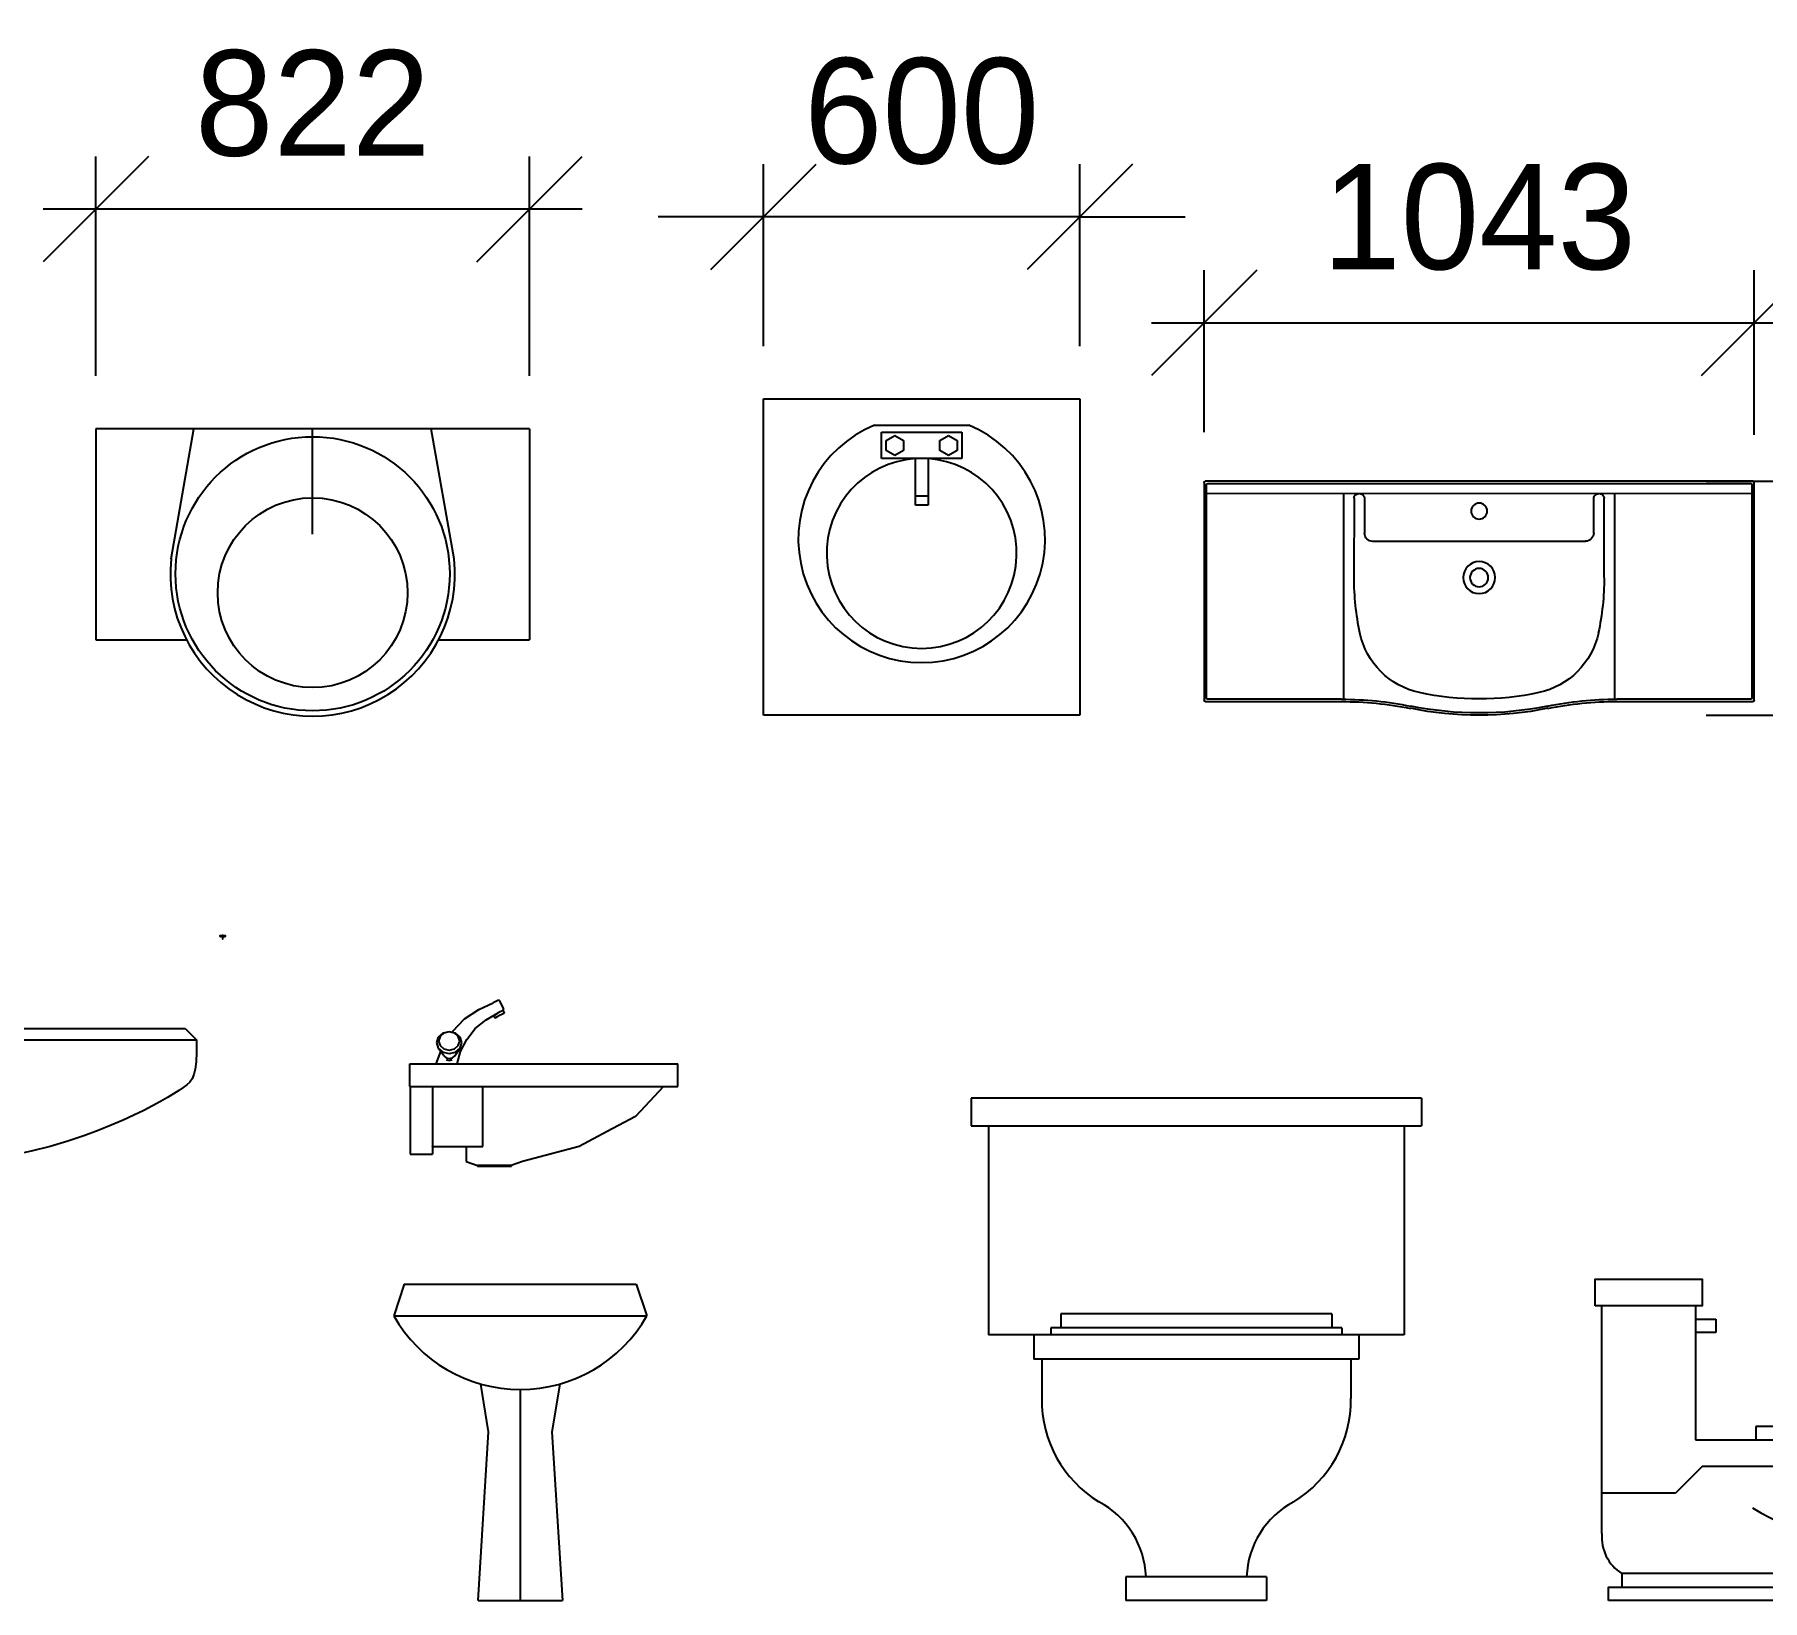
# Model space of a CAD drawing. Header units: millimetres. Extents: x 3103 to 179340, y -10977 to 70536.
# Drawn here: x 51846 to 55123, y -7892 to -4921 of the extents above; entities that cross this region are included whole.
import ezdxf

# ---------------------------------------------------------------- set-up
doc = ezdxf.new("R2010")
doc.units = ezdxf.units.MM
doc.header["$LTSCALE"] = 0.5
doc.set_wipeout_variables(frame=1)
doc.layers.add('RAZMER', color=5, linetype='Continuous')
doc.layers.add('SANTEH', color=30, linetype='Continuous')
doc.styles.add('WROMLATS', font='wromlats.shx', dxfattribs={"bigfont": 'bigfont.shx'})
doc.dimstyles.new('juka', dxfattribs={"dimscale": 100, "dimtxt": 2, "dimasz": 2, "dimexe": 1, "dimexo": 1, "dimgap": 1, "dimtad": 1, "dimtoh": 1, "dimdec": 0, "dimzin": 0, "dimdsep": 46, "dimtxsty": 'WROMLATS', "dimblk": 'OBLIQUE', "dimcen": -3, "dimdle": 1, "dimclrd": 256, "dimclre": 256, "dimclrt": 256, "dimadec": 0, "dimazin": 0, "dimtfac": 1, "dimtdec": 0, "dimtix": 1, "dimtmove": 2, "dimatfit": 3, "dimldrblk": 'ORIGIN2', "dimfxl": 1, "dimtvp": 2.5, "dimtolj": 1, "dimtzin": 0, "dimarcsym": 0})

# ---------------------------------------------------------------- blocks, each defined once
blk = doc.blocks.new('Sink - Pedestal elevation')
at = {"layer": 'SANTEH'}
for p, q in [((-11, 30), (-12, 27)), ((-11, 30), (11, 30)), ((11, 30), (12, 27)), ((-12, 27), (12, 27)), ((-3, 16), (-3.7523, 20.5139)), ((0, 20), (0, 0)), ((3.7527, 20.5157), (3, 16)), ((-4, 0), (-3, 16)), ((3, 16), (4, 0)), ((-4, 0), (4, 0))]:
    blk.add_line(p, q, dxfattribs=at)
blk.add_arc((0, 33.7857), 13.7857, 209.4871, 330.5129, dxfattribs=at)
blk = doc.blocks.new('s_02')
at = {"layer": 'SANTEH'}
for p, q in [((0, 0), (-519.4, -1.7)), ((0, 0), (-519.4, -1.7)), ((-520.5, -2.8), (-519.8, -209.5)), ((-520.5, -2.8), (-519.8, -209.5)), ((-517.6, -207.3), (-518.3, -5)), ((-1, -11.7), (-518.3, -13.5)), ((-517.2, -3.9), (-2.2, -2.2)), ((-387.2, -207.9), (-387.9, -13)), ((-131.4, -12.2), (-130.8, -207.1)), ((-1.1, -3.3), (-0.4, -205.6)), ((1.8, -207.7), (1.1, -1.1)), ((1.8, -207.7), (1.1, -1.1)), ((-378.3, -17.4), (-378.1, -92.6)), ((-368.3, -17.3), (-368.2, -50.3)), ((-150.9, -49.6), (-151, -16.6)), ((-140.7, -91.8), (-141, -16.6)), ((-360.4, -58.1), (-158.7, -57.4)), ((-518.7, -210.5), (-389.4, -210.1)), ((-518.7, -210.5), (-389.4, -210.1)), ((-389.4, -207.9), (-516.6, -208.4)), ((-1.5, -206.6), (-128.6, -207.1)), ((-128.6, -209.2), (0.7, -208.8)), ((-128.6, -209.2), (0.7, -208.8))]:
    blk.add_line(p, q, dxfattribs=at)
at = {"layer": 'SANTEH', "extrusion": (0, 0, -1)}
for centre, major_axis, ratio, start_param, end_param in [((0, -1.1), (-0.38, 1.02), 0.991976, 0.357514, 1.923061), ((0, -1.1), (-0.38, 1.02), 0.991976, 0.357514, 1.923061), ((-519.4, -2.8), (0, -1.09), 0.99914, 1.570796, 3.141593), ((-519.4, -2.8), (0, -1.09), 0.99914, 1.570796, 3.141593), ((-517.2, -5), (0, -1.09), 0.99914, 1.570796, 3.141593), ((-374, -17.3), (0.01, -4.35), 0.99914, 1.570796, 3.141593), ((-372.7, -17.3), (0.01, -4.35), 0.99914, 3.141593, 4.712389), ((-146.6, -16.6), (0.01, -4.35), 0.99914, 1.570796, 3.141593), ((-145.3, -16.6), (0.01, -4.35), 0.99914, 3.141593, 4.712389), ((-2.2, -3.3), (0, -1.09), 0.99914, 3.141593, 4.712389), ((-259.6, -29.1), (0.03, -7.61), 0.99914, 1.570796326742689, 7.853981633922276), ((-360.4, -50.3), (0.03, -7.83), 0.99914, 0, 1.570796), ((-158.7, -49.6), (0.03, -7.83), 0.99914, -1.570796, 0), ((-259.4, -92.2), (0.1, -15.2), 0.99914, 1.570796326791235, 7.853981633970822), ((-128, -91.8), (0.8, -250.2), 0.99914, 1.359365, 1.570796), ((-259.4, -92.2), (0.03, -8.7), 0.99914, 1.570796326873691, 7.853981634053278), ((-390.8, -92.7), (0.8, -250.2), 0.99914, -1.570796, -1.359365), ((-300.4, -129.4), (0.2, -73.7), 0.99914, 0.211723, 1.359365), ((-218.1, -129.1), (0.2, -73.7), 0.99914, -1.359365, -0.211723), ((-518.7, -209.5), (0, -1.09), 0.99914, 0, 1.570796), ((-518.7, -209.5), (0, -1.09), 0.99914, 0, 1.570796), ((-516.6, -207.3), (0, -1.09), 0.99914, 0, 1.570796), ((-388.3, -539.7), (1.1, -331.7), 0.99914, 3.141593, 3.34093), ((-388.3, -539.7), (1.1, -329.5), 0.99914, 3.141593, 3.34093), ((-388.3, -539.7), (1.1, -329.5), 0.99914, 3.141593, 3.34093), ((-259.9, 62.3), (0.9, -269.6), 0.99914, -0.211723, 0.211723), ((-127.5, -538.8), (1.1, -331.7), 0.99914, 2.942255, 3.141593), ((-127.5, -538.8), (1.1, -329.5), 0.99914, 2.942255, 3.141593), ((-127.5, -538.8), (1.1, -329.5), 0.99914, 2.942255, 3.141593), ((-1.5, -205.6), (0, -1.09), 0.99914, 4.712389, 6.283185), ((0.7, -207.7), (0, -1.09), 0.99914, 4.712389, 6.283185), ((0.7, -207.7), (0, -1.09), 0.99914, 4.712389, 6.283185), ((-260.1, 106.8), (1.1, -329.5), 0.99914, -0.199337, 0.199337), ((-260.1, 106.8), (1.1, -329.5), 0.99914, -0.199337, 0.199337), ((-260.1, 106.8), (1.1, -327.4), 0.99914, -0.199337, 0.199337)]:
    blk.add_ellipse(centre, major_axis=major_axis, ratio=ratio, start_param=start_param, end_param=end_param, dxfattribs=at)
blk = doc.blocks.new('S_31')
at = {"layer": 'SANTEH'}
for p, q in [((-800.8, 1361.3), (-800.8, 1285.9)), ((419.6, 1361.3), (-800.8, 1361.3)), ((419.6, 1361.3), (419.6, 1285.9)), ((-800.8, 1285.9), (419.6, 1285.9)), ((-753.6, 1285.9), (-753.6, 719.9)), ((372.4, 1285.9), (372.4, 719.9)), ((-557.7, 776.5), (-557.7, 738.7)), ((176.5, 776.5), (-557.7, 776.5)), ((176.5, 776.5), (176.5, 738.7)), ((372.4, 719.9), (-753.6, 719.9)), ((-631, 719.9), (-631, 653.8)), ((-584.9, 738.7), (-584.9, 719.9)), ((203.7, 738.7), (-584.9, 738.7)), ((203.7, 738.7), (203.7, 719.9)), ((249.8, 719.9), (249.8, 653.8)), ((249.8, 653.8), (-631, 653.8)), ((-609.3, 653.8), (-609.3, 547.2)), ((228.1, 653.8), (228.1, 547.2)), ((-381.2, 63.8), (-381.2, 0)), ((0, 63.8), (-381.2, 63.8)), ((0, 63.8), (0, 0)), ((0, 0), (-381.2, 0))]:
    blk.add_line(p, q, dxfattribs=at)
for centre, radius, start, end in [((-288.7, 541.9), 320.6, 179.0612, 238.859), ((-92.5, 541.9), 320.6, 301.141, 0.9388), ((-567.4, 54.9), 240.7, 2.122, 62.026), ((186.2, 54.9), 240.7, 117.974, 177.878)]:
    blk.add_arc(centre, radius, start, end, dxfattribs=at)
blk = doc.blocks.new('S_33')
at = {"layer": 'SANTEH'}
for p, q in [((-144.1, 1518.8), (-107.8, 1550)), ((906.2, 1550), (937.5, 1518.8)), ((-144.1, 1223.4), (-144.1, 1518.8)), ((0, 1193.8), (368.8, 1193.8)), ((0, 0), (368.8, 0))]:
    blk.add_line(p, q, dxfattribs=at)
for points in [[(-107.8, 1550), (-46.6, 1550), (415.4, 1550), (906.2, 1550)], [(-144.1, 1518.8), (-56.5, 1518.8), (425.3, 1518.8), (937.5, 1518.8)], [(937.5, 1518.8), (937.1, 1485.6), (936, 1459.7), (933.8, 1439.9), (930.4, 1424.8), (925.7, 1413.5), (919.4, 1404.6), (911.4, 1397.1), (901.4, 1389.8), (901.4, 1389.8), (889.4, 1381.7), (875.1, 1372.6), (858.6, 1362.6), (839.7, 1351.8), (818.3, 1340.3), (794.4, 1328), (767.7, 1315.1), (738.4, 1301.5), (738.4, 1301.5), (706.1, 1287.5), (670.6, 1273.1), (631.5, 1258.7), (588.5, 1244.4), (541, 1230.5), (488.9, 1217.3), (431.6, 1205), (368.8, 1193.8)], [(-144.1, 1223.4), (-120.1, 1217.3), (-62.8, 1205), (0, 1193.8)], [(0, 1193.8), (16.7, 1177.2), (30.6, 1160.9), (41.9, 1144.4), (51, 1127.8), (58.2, 1110.8), (63.9, 1093.2), (68.3, 1075), (71.7, 1055.8), (71.7, 1055.8), (74.4, 1035.6), (76.5, 1014.3), (78, 991.8), (78.8, 968.1), (79.1, 943.1), (78.9, 916.8), (78, 889.1), (76.7, 859.9), (76.7, 859.9), (74.8, 829.1), (72.3, 796.8), (69.4, 762.6), (66.1, 726.6), (62.2, 688.5), (57.9, 648.3), (53.1, 605.8), (48, 561), (48, 561), (42.4, 513.4), (36.5, 462), (30.4, 405.5), (24.2, 342.5), (18, 271.8), (11.8, 192), (5.8, 101.8), (0, 0)], [(109.4, 1193.8), (126.3, 1138.2), (145, 1048.3), (148.8, 831.2), (131.9, 539.1), (111.4, 258.3), (109.4, 0)], [(266.6, 1193.8), (249.6, 1138.2), (230.9, 1048.3), (227.2, 831.2), (244, 539.1), (264.6, 258.3), (266.6, 0)], [(368.8, 1193.8), (352.1, 1177.2), (338.2, 1160.9), (326.9, 1144.4), (317.7, 1127.8), (310.5, 1110.8), (304.9, 1093.2), (300.5, 1075), (297.1, 1055.8), (297.1, 1055.8), (294.4, 1035.6), (292.3, 1014.3), (290.8, 991.8), (289.9, 968.1), (289.6, 943.1), (289.9, 916.8), (290.7, 889.1), (292.1, 859.9), (292.1, 859.9), (294, 829.1), (296.4, 796.8), (299.3, 762.6), (302.7, 726.6), (306.6, 688.5), (310.9, 648.3), (315.6, 605.8), (320.8, 561), (320.8, 561), (326.3, 513.4), (332.2, 462), (338.3, 405.5), (344.5, 342.5), (350.8, 271.8), (357, 192), (363, 101.8), (368.8, 0)]]:
    blk.add_lwpolyline(points, dxfattribs=at)
blk = doc.blocks.new('Toilet - side')
for p, q in [((0.5, 5), (0.5, 22)), ((7.5, 22), (7.5, 12)), ((7.5, 21), (9, 21)), ((9, 21), (9, 20)), ((9, 20), (7.5, 20)), ((32.5, 13), (12, 13)), ((12, 13), (12, 12)), ((32.5, 12), (32.5, 13)), ((7.5, 12), (33, 12)), ((33, 12), (33, 10)), ((8, 10), (6, 8)), ((33, 10), (8, 10)), ((6, 8), (0.5, 8)), ((21, 4.5), (21, 2)), ((22, 2), (22, 4.54)), ((22, 2), (2, 2)), ((2, 2), (2, 1)), ((22, 1), (22, 2))]:
    blk.add_line(p, q)
for points in [[(0, 22), (0, 24), (8, 24), (8, 22)], [(1, 0), (1, 1), (23, 1), (23, 0)]]:
    blk.add_lwpolyline(points, close=True)
for centre, radius, start, end in [((20.3, 20.7), 16.23, 238.1872, 318.7702), ((3.75, 4.75), 3.26, 175.6013, 237.5288)]:
    blk.add_arc(centre, radius, start, end)
blk = doc.blocks.new('Faucet - Bathroom top')
for p, q in [((-4.107, 0.125), (-4.375, 0.125)), ((-3.75, 0.4788), (-3.75, 0.75)), ((-3.5, 0.482), (-3.5, 0.75)), ((-3.1461, 0.125), (-2.875, 0.125)), ((3.143, 0.125), (2.875, 0.125)), ((3.5, 0.4788), (3.5, 0.75)), ((3.75, 0.482), (3.75, 0.75)), ((4.1039, 0.125), (4.375, 0.125)), ((-4.1039, -0.125), (-4.375, -0.125)), ((-3.75, -0.4821), (-3.75, -0.75)), ((-3.5, -0.4789), (-3.5, -0.75)), ((-3.143, -0.125), (-2.875, -0.125)), ((-0.5, -0.8639), (-0.5, -4.5)), ((0.5, -4.5), (0.5, -0.8631)), ((3.1461, -0.125), (2.875, -0.125)), ((3.5, -0.4821), (3.5, -0.75)), ((3.75, -0.4789), (3.75, -0.75)), ((4.107, -0.125), (4.375, -0.125))]:
    blk.add_line(p, q)
for centre, radius in [((-3.625, 0), 1.375), ((-4.625, 0), 0.2795), ((-3.625, 0), 0.5), ((-3.625, 1), 0.2795), ((-2.625, 0), 0.2795), ((0, 0), 0.5), ((3.625, 0), 1.375), ((2.625, 0), 0.2795), ((3.625, 0), 0.5), ((3.625, 1), 0.2795), ((4.625, 0), 0.2795), ((-3.625, -1), 0.2795), ((3.625, -1), 0.2795)]:
    blk.add_circle(centre, radius)
for centre, radius, start, end in [((-3.625, 0), 1, 105.2407, 164.2093), ((-3.625, 0), 1, 16.44125, 74.07887), ((0, 0), 1.5, 289.6514, 250.3603), ((0, 0), 1, 300.3431, 239.7554), ((3.625, 0), 1, 106.12, 164.0884), ((3.625, 0), 1, 16.23422, 73.90469), ((-3.625, 0), 1, 196.2342, 253.9047), ((-3.625, 0), 1, 286.12, 344.0884), ((0, -4.5), 0.5, 180, 0), ((3.625, 0), 1, 196.4413, 254.0789), ((3.625, 0), 1, 285.2407, 344.2093)]:
    blk.add_arc(centre, radius, start, end)
blk = doc.blocks.new('r6')
at = {"layer": 'SANTEH', "ltscale": 5}
for p, q in [((0, 0), (0, -400.1)), ((822.3, 0), (0, 0)), ((822.3, 0), (822.3, -400.1)), ((142.7, -247), (186.1, -0.1)), ((142.7, -247), (186.1, -0.1)), ((142.7, -247), (186.1, -0.1)), ((142.7, -247), (186.1, -0.1)), ((411.1, -200.1), (411.1, -0.1)), ((411.1, -200.1), (411.1, -0.1)), ((411.1, -200.1), (411.1, -0.1)), ((411.1, -200.1), (411.1, -0.1)), ((679.5, -247), (636.1, -0.1)), ((679.5, -247), (636.1, -0.1)), ((679.5, -247), (636.1, -0.1)), ((679.5, -247), (636.1, -0.1)), ((0, -400.1), (171.9, -400.1)), ((650.4, -400.1), (822.3, -400.1))]:
    blk.add_line(p, q, dxfattribs=at)
for centre, radius in [((411.1, -275.1), 260), ((411.1, -311), 180)]:
    blk.add_circle(centre, radius, dxfattribs=at)
blk.add_arc((411.1, -275.2), 269.9, 174.0103, 5.9897, dxfattribs=at)
blk = doc.blocks.new('r11')
at = {"layer": 'SANTEH', "ltscale": 5}
for p, q in [((0, 0), (600, 0)), ((0, -600), (0, 0)), ((600, 0), (600, -600)), ((210.5, -50), (389.5, -50)), ((210.5, -50), (210.5, -50)), ((223.8, -63.2), (376.2, -63.2)), ((223.8, -113.2), (223.8, -63.2)), ((376.2, -63.2), (376.2, -113.2)), ((232.7, -78.7), (249.2, -69.1)), ((232.7, -97.7), (232.7, -78.7)), ((249.2, -107.2), (232.7, -97.7)), ((249.2, -69.1), (265.7, -78.7)), ((265.7, -97.7), (249.2, -107.2)), ((265.7, -78.7), (265.7, -97.7)), ((334.3, -78.7), (350.8, -69.1)), ((334.3, -97.7), (334.3, -78.7)), ((350.8, -107.2), (334.3, -97.7)), ((350.8, -69.1), (367.3, -78.7)), ((367.3, -97.7), (350.8, -107.2)), ((367.3, -78.7), (367.3, -97.7)), ((376.2, -113.2), (223.8, -113.2)), ((288, -201.6), (288, -113.2)), ((312, -113.2), (312, -201.6)), ((312, -184.3), (288, -184.3)), ((312, -201.6), (288, -201.6)), ((600, -600), (0, -600))]:
    blk.add_line(p, q, dxfattribs=at)
for centre, radius, start, end in [((300, -266.2), 234, 112.5, 67.5), ((300, -293), 180.2, 93.8183, 86.1817)]:
    blk.add_arc(centre, radius, start, end, dxfattribs=at)
blk = doc.blocks.new('_Oblique')
at = {"color": 0, "lineweight": -2}
blk.add_line((-0.5, -0.5), (0.5, 0.5), dxfattribs=at)
blk = doc.blocks.new('*D1490')
at = {"layer": 'Defpoints', "color": 0, "transparency": 16777216}
for p in [(51962.5, -5252.4), (51962.5, -5668.9), (52784.8, -5668.9)]:
    blk.add_point(p, dxfattribs=at)
at = {"layer": 'RAZMER', "lineweight": -2, "transparency": 16777216}
for p, q in [((51962.5, -5568.9), (51962.5, -5152.4)), ((52784.8, -5568.9), (52784.8, -5152.4)), ((52884.8, -5252.4), (51862.5, -5252.4))]:
    blk.add_line(p, q, dxfattribs=at)
at = {"layer": 'RAZMER', "lineweight": -2, "transparency": 16777216, "xscale": 200, "yscale": 200, "zscale": 200, "rotation": 180}
blk.add_blockref('_Oblique', (51962.5, -5252.4), dxfattribs=at)
at = {"layer": 'RAZMER', "lineweight": -2, "transparency": 16777216, "xscale": 200, "yscale": 200, "zscale": 200}
blk.add_blockref('_Oblique', (52784.8, -5252.4), dxfattribs=at)
at = {"layer": 'RAZMER', "transparency": 16777216, "insert": (52373.7, -5052.4), "char_height": 200, "attachment_point": 5, "style": 'WROMLATS'}
blk.add_mtext('\\A1;822', dxfattribs=at)
blk = doc.blocks.new('_Origin2')
at = {"color": 0, "linetype": 'ByBlock', "lineweight": -2}
blk.add_line((-0.5, 0), (-1, 0), dxfattribs=at)
for radius in [0.5, 0.25]:
    blk.add_circle((0, 0), radius, dxfattribs=at)
blk = doc.blocks.new('*D1495')
at = {"layer": 'Defpoints', "color": 0, "transparency": 16777216}
for p in [(53228.8, -5267.1), (53228.8, -5612.4), (53828.8, -5612.4)]:
    blk.add_point(p, dxfattribs=at)
at = {"layer": 'RAZMER', "lineweight": -2, "transparency": 16777216}
for p, q in [((53228.8, -5512.4), (53228.8, -5167.1)), ((53828.8, -5512.4), (53828.8, -5167.1)), ((53228.8, -5267.1), (53028.8, -5267.1)), ((53828.8, -5267.1), (53228.8, -5267.1)), ((53828.8, -5267.1), (54028.8, -5267.1))]:
    blk.add_line(p, q, dxfattribs=at)
at = {"layer": 'RAZMER', "lineweight": -2, "transparency": 16777216, "xscale": 200, "yscale": 200, "zscale": 200}
blk.add_blockref('_Oblique', (53228.8, -5267.1), dxfattribs=at)
at = {"layer": 'RAZMER', "lineweight": -2, "transparency": 16777216, "xscale": 200, "yscale": 200, "zscale": 200, "rotation": 180}
blk.add_blockref('_Oblique', (53828.8, -5267.1), dxfattribs=at)
at = {"layer": 'RAZMER', "transparency": 16777216, "insert": (53528.8, -5067.1), "char_height": 200, "attachment_point": 5, "style": 'WROMLATS'}
blk.add_mtext('\\A1;600', dxfattribs=at)
blk = doc.blocks.new('*D1497')
at = {"layer": 'Defpoints', "color": 0, "transparency": 16777216}
for p in [(55107.7, -5468), (54064.5, -5775.5), (55107.7, -5780.5)]:
    blk.add_point(p, dxfattribs=at)
at = {"layer": 'RAZMER', "lineweight": -2, "transparency": 16777216}
for p, q in [((54064.5, -5675.5), (54064.5, -5368)), ((55107.7, -5680.5), (55107.7, -5368)), ((53964.5, -5468), (55207.7, -5468))]:
    blk.add_line(p, q, dxfattribs=at)
at = {"layer": 'RAZMER', "lineweight": -2, "transparency": 16777216, "xscale": 200, "yscale": 200, "zscale": 200, "rotation": 180}
blk.add_blockref('_Oblique', (54064.5, -5468), dxfattribs=at)
at = {"layer": 'RAZMER', "lineweight": -2, "transparency": 16777216, "xscale": 200, "yscale": 200, "zscale": 200}
blk.add_blockref('_Oblique', (55107.7, -5468), dxfattribs=at)
at = {"layer": 'RAZMER', "transparency": 16777216, "insert": (54586.1, -5268), "char_height": 200, "attachment_point": 5, "style": 'WROMLATS'}
blk.add_mtext('\\A1;1043', dxfattribs=at)
blk = doc.blocks.new('*D1498')
at = {"layer": 'Defpoints', "color": 0, "transparency": 16777216}
for p in [(54916.7, -5768.7), (54916.7, -6212.4), (55598.9, -6212.4)]:
    blk.add_point(p, dxfattribs=at)
at = {"layer": 'RAZMER', "lineweight": -2, "transparency": 16777216}
for p, q in [((55598.9, -5768.7), (55598.9, -5568.7)), ((55016.7, -5768.7), (55698.9, -5768.7)), ((55598.9, -5768.7), (55598.9, -6212.4)), ((55016.7, -6212.4), (55698.9, -6212.4)), ((55598.9, -6212.4), (55598.9, -6412.4))]:
    blk.add_line(p, q, dxfattribs=at)
at = {"layer": 'RAZMER', "lineweight": -2, "transparency": 16777216, "xscale": 200, "yscale": 200, "zscale": 200}
for p, rotation in [((55598.9, -5768.7), 270), ((55598.9, -6212.4), 90)]:
    blk.add_blockref('_Oblique', p, dxfattribs=dict(at, rotation=rotation))
at = {"layer": 'RAZMER', "transparency": 16777216, "insert": (55398.9, -5990.5), "char_height": 200, "attachment_point": 5, "rotation": 90, "style": 'WROMLATS'}
blk.add_mtext('\\A1;444', dxfattribs=at)
blk = doc.blocks.new('ym')
at = {"layer": 'SANTEH'}
for p, q in [((166.6, 120), (162.8, 118)), ((167.9, 120.7), (166.6, 120)), ((170.1, 120), (169.5, 120.7)), ((0, -42.9), (0, 0)), ((294, 0), (335.7, 0)), ((335.7, 0), (375.9, 0)), ((375.9, 0), (412.9, 0)), ((412.9, 0), (445.3, 0)), ((445.3, 0), (471.9, 0)), ((471.9, 0), (491.7, 0)), ((491.7, 0), (503.9, 0)), ((503.9, 0), (508, 0)), ((508, -42.9), (508, 0)), ((0, -42.9), (294, -42.9)), ((0.4, -42.9), (0.4, -100)), ((43.1, -42.9), (43.1, -100)), ((138.3, -157.1), (138.3, -42.9)), ((294, -42.9), (335.7, -42.9)), ((335.7, -42.9), (375.9, -42.9)), ((375.9, -42.9), (412.9, -42.9)), ((412.9, -42.9), (445.3, -42.9)), ((481.2, -42.9), (427.7, -100)), ((445.3, -42.9), (471.9, -42.9)), ((471.9, -42.9), (491.7, -42.9)), ((491.7, -42.9), (503.9, -42.9)), ((503.9, -42.9), (508, -42.9)), ((0.4, -100), (0.4, -128.6)), ((0.4, -128.6), (0.4, -164.3)), ((43.1, -100), (43.1, -128.6)), ((43.1, -128.6), (43.1, -156.7)), ((374.2, -128.6), (320.7, -157.1)), ((427.7, -100), (374.2, -128.6)), ((42.7, -157.1), (42.7, -156.7)), ((42.7, -157.1), (138.3, -157.1)), ((43.1, -157.1), (43.1, -164.3)), ((106.7, -157.1), (106.7, -185.7)), ((320.7, -157.1), (213.7, -185.7)), ((0.4, -164.3), (0.4, -171.4)), ((0.4, -171.4), (43.1, -171.4)), ((43.1, -164.3), (43.1, -171.4)), ((106.7, -185.7), (128.2, -192.9)), ((128.8, -192.9), (128.2, -192.9)), ((128.2, -194.3), (128.2, -192.9)), ((128.2, -194.3), (128.8, -194.3)), ((130.6, -192.9), (128.8, -192.9)), ((128.8, -194.3), (130.6, -194.3)), ((133.6, -192.9), (130.6, -192.9)), ((130.6, -194.3), (133.6, -194.3)), ((137.6, -192.9), (133.6, -192.9)), ((133.6, -194.3), (137.6, -194.3)), ((142.4, -192.9), (137.6, -192.9)), ((137.6, -194.3), (142.4, -194.3)), ((148, -192.9), (142.4, -192.9)), ((142.4, -194.3), (148, -194.3)), ((154, -192.9), (148, -192.9)), ((148, -194.3), (154, -194.3)), ((160.2, -192.9), (154, -192.9)), ((154, -194.3), (160.2, -194.3)), ((166.5, -192.9), (160.2, -192.9)), ((160.2, -194.3), (166.5, -194.3)), ((172.5, -192.9), (166.5, -192.9)), ((166.5, -194.3), (172.5, -194.3)), ((178.1, -192.9), (172.5, -192.9)), ((172.5, -194.3), (175.6, -194.3)), ((175.5, -192.9), (176.6, -192.9)), ((175.6, -194.3), (176.6, -194.3)), ((176.6, -192.9), (177.2, -192.9)), ((176.6, -194.3), (177.2, -194.3)), ((177.2, -194.3), (178.1, -194.3)), ((182.9, -192.9), (178.1, -192.9)), ((178.1, -194.3), (182.9, -194.3)), ((186.9, -192.9), (182.9, -192.9)), ((182.9, -194.3), (186.9, -194.3)), ((189.9, -192.9), (186.9, -192.9)), ((186.9, -194.3), (187.4, -194.3)), ((187.4, -192.9), (188.3, -192.9)), ((187.4, -194.3), (188.3, -194.3)), ((188.3, -192.9), (188.7, -192.9)), ((188.3, -194.3), (188.7, -194.3)), ((188.7, -194.3), (189.9, -194.3)), ((191.7, -192.9), (189.9, -192.9)), ((189.9, -194.3), (191.7, -194.3)), ((192.3, -192.9), (191.7, -192.9)), ((191.7, -194.3), (192.1, -194.3)), ((192.1, -192.9), (192.6, -192.9)), ((192.1, -194.3), (192.6, -194.3)), ((213.7, -185.7), (192.3, -192.9)), ((192.6, -194.3), (192.6, -192.9))]:
    blk.add_line(p, q, dxfattribs=at)
at = {"layer": 'SANTEH', "linetype": 'Continuous', "lineweight": 20}
for p, q in [((168.7, 120.9), (167.9, 120.7)), ((169.5, 120.7), (168.7, 120.9))]:
    blk.add_line(p, q, dxfattribs=at)
for points in [[(159.9, 92.3), (158.8, 91.6), (161.3, 86.7), (162.5, 87.3)], [(86.5, 58), (74.5, 60.8), (74.5, 60.3), (84.5, 58)], [(96.2, 23.3), (89.1, 0), (89.5, 0)]]:
    blk.add_wipeout(points).dxf.layer = 'SANTEH'
for points in [[(176.3, 101.3), (175.1, 100.6), (177.8, 95.3), (179, 95.9)], [(74.5, 60.8), (62.5, 58), (64.5, 58), (74.5, 60.3)], [(79.5, 7.5), (80.2, 8.1), (83.2, 11.3), (83.2, 13.3), (80.5, 11), (79.5, 10.8)]]:
    blk.add_wipeout(points).dxf.layer = 'SANTEH'
for points in [[(163.1, 94.1), (159.9, 92.3), (162.5, 87.3), (165.7, 89)], [(62.5, 58), (53.7, 50.4), (57.2, 51.7), (64.5, 58)], [(95.3, 50.4), (86.5, 58), (84.5, 58), (91.8, 51.7)], [(68.9, 8.1), (69.5, 7.5), (69.5, 10.8), (68.5, 11), (65.9, 13.3), (65.9, 11.4), (68, 9)]]:
    blk.add_wipeout(points).dxf.layer = 'SANTEH'
for points in [[(175.1, 100.6), (171.8, 98.9), (174.6, 93.6), (177.8, 95.3)], [(144.5, 83.2), (123.6, 67.3), (123.8, 67.1)], [(66.6, 8.3), (68, 9), (65.9, 11.4)]]:
    blk.add_wipeout(points).dxf.layer = 'SANTEH'
at = {"layer": 'SANTEH'}
for p, q in [((103.2, 84.9), (130.6, 102.8)), ((162.8, 118), (157.6, 115.4)), ((123.8, 67.1), (144.5, 83.2))]:
    blk.add_line(p, q, dxfattribs=at)
for points in [[(171.8, 98.9), (167.4, 96.6), (170.2, 91.3), (174.6, 93.6)], [(65.9, 13.3), (65.3, 13.8), (65.9, 11.4)], [(83.9, 13.9), (83.2, 13.3), (83.2, 11.1)]]:
    blk.add_wipeout(points).dxf.layer = 'SANTEH'
for points in [[(167.4, 96.6), (163.1, 94.1), (165.7, 89), (170.2, 91.3)], [(74.5, 6.3), (79.5, 7.5), (79.5, 10.8), (74.5, 9.6)]]:
    blk.add_wipeout(points).dxf.layer = 'SANTEH'
for p, q in [((130.6, 102.8), (157.7, 115.4)), ((172.5, 99.3), (167.4, 96.6)), ((178.4, 104.1), (170.1, 120)), ((176.3, 101.3), (172.5, 99.3)), ((177.7, 102), (176.3, 101.3)), ((176.3, 101.3), (179, 95.9)), ((177.7, 102), (178.3, 102.6)), ((178.3, 102.6), (178.5, 103.3)), ((178.5, 103.3), (178.4, 104.1)), ((144.5, 83.2), (167.4, 96.6)), ((158.8, 91.6), (161.3, 86.7)), ((162.5, 87.3), (161.3, 86.7)), ((165.7, 89), (162.5, 87.3)), ((170.2, 91.3), (165.7, 89)), ((174.6, 93.6), (170.2, 91.3)), ((177.8, 95.3), (174.6, 93.6)), ((179, 95.9), (177.8, 95.3))]:
    blk.add_line(p, q, dxfattribs=at)
blk.add_wipeout([(69.5, 7.5), (74.5, 6.3), (74.5, 9.6), (69.5, 10.8)]).dxf.layer = 'SANTEH'
blk.add_wipeout([(64.1, 14.8), (68.5, 11), (62.5, 22), (53.7, 29.6)]).dxf.layer = 'SANTEH'
for points in [[(53.7, 50.4), (50.5, 40), (54.5, 43), (57.2, 51.7)], [(80.5, 11), (84.9, 14.8), (95.3, 29.6), (86.5, 22)]]:
    blk.add_wipeout(points).dxf.layer = 'SANTEH'
for points in [[(98.5, 40), (95.3, 50.4), (91.8, 51.7), (94.5, 43)], [(68.5, 11), (74.5, 9.6), (74.5, 19.2), (62.5, 22)]]:
    blk.add_wipeout(points).dxf.layer = 'SANTEH'
blk.add_wipeout([(74.5, 9.6), (80.5, 11), (86.5, 22), (74.5, 19.2)]).dxf.layer = 'SANTEH'
blk.add_line((0, 0), (294, 0), dxfattribs=at)
blk.add_wipeout([(91.8, 34.3), (94.5, 43), (91.8, 51.7), (84.5, 58), (74.5, 60.3), (64.5, 58), (57.2, 51.7), (54.5, 43), (57.2, 34.3), (64.5, 28), (74.5, 25.7), (84.5, 28)]).dxf.layer = 'SANTEH'
for p, q in [((81.2, 62), (103.2, 84.9)), ((79.6, 59.6), (81.2, 62))]:
    blk.add_line(p, q, dxfattribs=at)
for points in [[(50.5, 40), (53.7, 29.6), (57.2, 34.3), (54.5, 43)], [(95.3, 29.6), (98.5, 40), (94.5, 43), (91.8, 34.3)]]:
    blk.add_wipeout(points).dxf.layer = 'SANTEH'
for p, q in [((64.5, 58), (57.2, 51.7)), ((74.5, 60.8), (62.5, 58)), ((74.5, 60.3), (64.5, 58)), ((86.5, 58), (74.5, 60.8)), ((84.5, 58), (74.5, 60.3)), ((91.8, 51.7), (84.5, 58))]:
    blk.add_line(p, q, dxfattribs=at)
for points in [[(53.7, 29.6), (62.5, 22), (64.5, 28), (57.2, 34.3)], [(86.5, 22), (95.3, 29.6), (91.8, 34.3), (84.5, 28)]]:
    blk.add_wipeout(points).dxf.layer = 'SANTEH'
for p, q in [((107.8, 46), (123.8, 67.1)), ((62.5, 58), (53.7, 50.4)), ((95.3, 50.4), (86.5, 58))]:
    blk.add_line(p, q, dxfattribs=at)
blk.add_wipeout([(62.5, 22), (74.5, 19.2), (74.5, 25.7), (64.5, 28)]).dxf.layer = 'SANTEH'
for p, q in [((53.7, 50.4), (50.5, 40)), ((50.5, 40), (53.7, 29.6)), ((57.2, 51.7), (54.5, 43)), ((54.5, 43), (57.2, 34.3))]:
    blk.add_line(p, q, dxfattribs=at)
blk.add_wipeout([(74.5, 19.2), (86.5, 22), (84.5, 28), (74.5, 25.7)]).dxf.layer = 'SANTEH'
for p, q in [((57.2, 34.3), (64.5, 28)), ((84.5, 28), (91.8, 34.3)), ((94.5, 43), (91.8, 51.7)), ((91.8, 34.3), (94.5, 43)), ((98.5, 40), (95.3, 50.4)), ((95.3, 29.6), (98.5, 40)), ((96.2, 23.3), (107.8, 46)), ((49.5, 0), (58.4, 23)), ((53.7, 29.6), (62.5, 22)), ((64.1, 14.8), (53.7, 29.6)), ((62.5, 22), (74.5, 19.2)), ((64.1, 14.8), (68.5, 11)), ((64.5, 28), (74.5, 25.7)), ((68.5, 11), (74.5, 9.6)), ((68.8, 8.1), (69.5, 7.5)), ((69.5, 7.5), (74.5, 6.3)), ((74.5, 25.7), (84.5, 28)), ((74.5, 19.2), (86.5, 22)), ((74.5, 9.6), (80.5, 11)), ((74.5, 6.3), (79.5, 7.5)), ((79.5, 7.5), (80.2, 8.1)), ((80.5, 11), (84.9, 14.8)), ((84.9, 14.8), (95.3, 29.6)), ((86.5, 22), (95.3, 29.6)), ((89.5, 0), (96.2, 23.3))]:
    blk.add_line(p, q, dxfattribs=at)

msp = doc.modelspace()

# ---------------------------------------------------------------- block references
at = {"layer": 'RAZMER'}
msp.add_blockref('ym', (52558.2, -6873.5), dxfattribs=at)
at = {"layer": 'SANTEH'}
for name, p in [('r11', (53228.8, -5612.4)), ('r6', (51962.5, -5669)), ('Faucet - Bathroom top', (52203.1, -6631.5))]:
    msp.add_blockref(name, p, dxfattribs=at)
at = {"layer": 'SANTEH', "xscale": 2.000000000000398, "yscale": 2.000000000000398, "zscale": 2.000000000000398, "rotation": 359.8089999999223}
msp.add_blockref('s_02', (55105.5, -5768.7), dxfattribs=at)
at = {"layer": 'SANTEH'}
for name, p, xscale, yscale, zscale in [('S_33', (51497.4, -7891.6), 0.6999999999970896, 0.6999999999970896, 0.6999999999970896), ('S_31', (54183.1, -7891.6), 0.6999999999970896, 0.6999999999970896, 0.6999999999970896), ('Sink - Pedestal elevation', (52767.5, -7891.6), 20, 20, 20), ('Toilet - side', (54806.1, -7891.6), 25.40000000000146, 25.40000000000146, 25.40000000000146)]:
    msp.add_blockref(name, p, dxfattribs=dict(at, xscale=xscale, yscale=yscale, zscale=zscale))

# ---------------------------------------------------------------- dimensions: what is measured, and where the dimension line sits
at = {"layer": 'RAZMER'}
for base, p1, p2, picture, middle in [((51962.5, -5252.4), (52784.8, -5668.9), (51962.5, -5668.9), '*D1490', (52373.7, -5052.4)), ((53228.8, -5267.1), (53828.8, -5612.4), (53228.8, -5612.4), '*D1495', (53528.8, -5067.1)), ((55107.7, -5468), (54064.5, -5775.5), (55107.7, -5780.5), '*D1497', (54586.1, -5268))]:
    dim = msp.add_linear_dim(base=base, p1=p1, p2=p2, dimstyle='juka', dxfattribs=at)
    dim.commit()
    dim.dimension.update_dxf_attribs({"geometry": picture, "text_midpoint": middle})
dim = msp.add_linear_dim(base=(55598.9, -6212.4), p1=(54916.7, -5768.7), p2=(54916.7, -6212.4), angle=90, dimstyle='juka', dxfattribs=at)
dim.commit()
dim.dimension.update_dxf_attribs({"geometry": '*D1498', "text_midpoint": (55398.9, -5990.5)})

doc.saveas('drawing.dxf')
